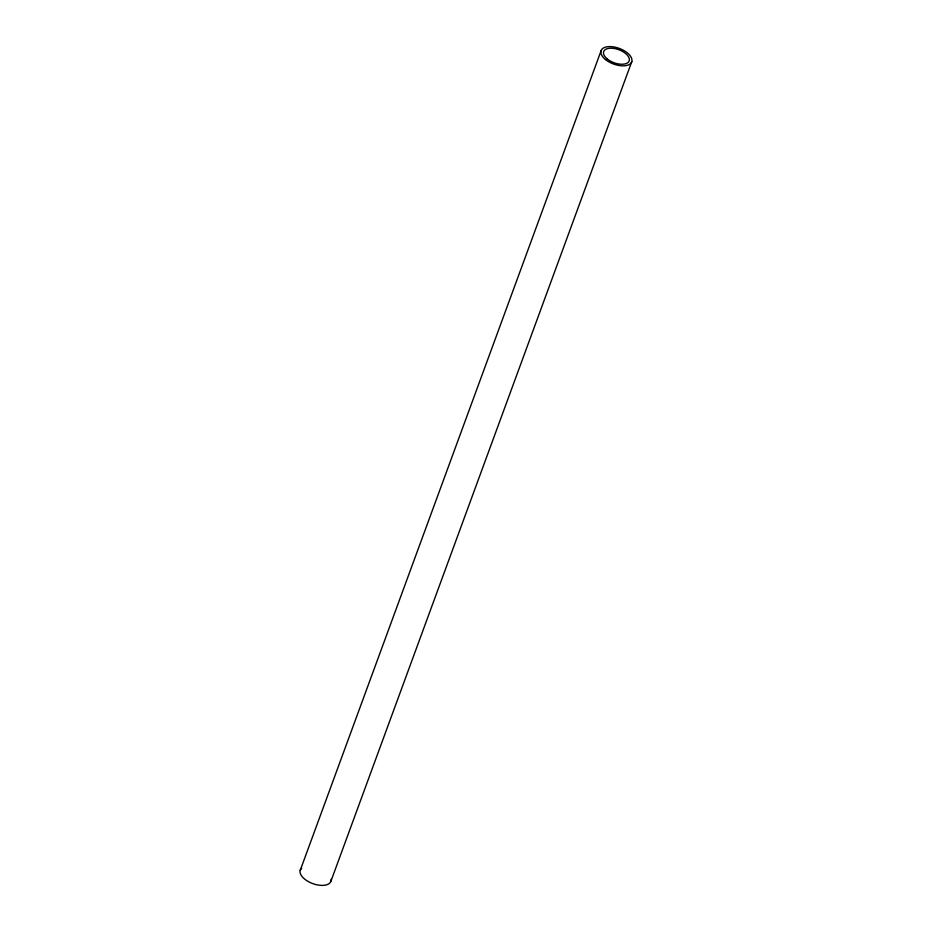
<?xml version="1.0" encoding="UTF-8"?>
<svg xmlns="http://www.w3.org/2000/svg" width="932" height="932" viewBox="0 0 932 932"><rect width="100%" height="100%" fill="white"/><g stroke="black" fill="none" stroke-linecap="round" stroke-linejoin="round"><path stroke-width="1.4" d="M300.197 870.43L601.035 50.876M330.965 881.124L631.803 61.57M331.116 879.342A16.298 8.33 20.2 0 1 312.43 883.489A16.298 8.33 20.2 0 1 301.677 868.216M605.474 59.555A16.298 8.33 20.2 0 0 631.477 62.374A16.298 8.33 20.2 0 0 612.312 46.728A16.298 8.33 20.2 0 0 605.474 59.555M607.303 59.007A13.572 6.943 20.2 0 0 628.96 61.349A13.572 6.943 20.2 0 0 613 48.313A13.572 6.943 20.2 0 0 607.303 59.007"/></g></svg>
